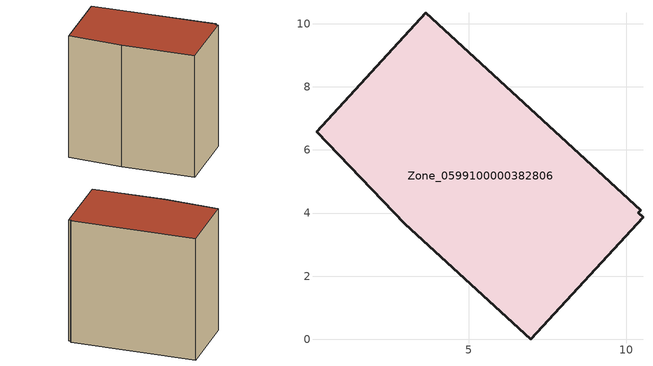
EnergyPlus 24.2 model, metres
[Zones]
Zone_0599100000382806
 floor ground (C_G): 2.97,3.66 0.18,6.58 3.64,10.35 10.45,4.09 10.38,4.01 10.53,3.87 6.97,0 z0
 wall outside (C_F): 6.97,0 10.53,3.87 10.38,4.01 10.45,4.09 3.64,10.35 0.18,6.58 2.97,3.66 6.97,0 z0:9.47
 roof outside (C_R): 2.97,3.66 6.97,0 10.53,3.87 10.38,4.01 10.45,4.09 3.64,10.35 0.18,6.58 z9.47
[BUILDING]
Pand.0599100000382806: North Axis=0; Terrain=City; Loads Convergence Tolerance Value=0.04; Temperature Convergence Tolerance Value=0.4; Solar Distribution=FullExterior; Maximum Number of Warmup Days=25; Minimum Number of Warmup Days=1
[Site:Location]
Rotterdam.The.Hague.AP_ZH_NLD Design_Conditions: Latitude=51.96; Longitude=4.45; Time Zone=1; Elevation=-4.5
[SITE:GROUNDTEMPERATURE:BUILDINGSURFACE]
18, 18, 18, 18, 18, 18, 18, 18, 18, 18, 18, 18
[MATERIAL] Thermal Absorptance=0.9; Solar Absorptance=0.7; Visible Absorptance=0.7
Name | Roughness | Thickness | Conductivity | Density | Specific Heat
G.TC.1992-2005 | MediumSmooth | 0.15 | 0.06 | 540 | 1210
F.TC.1992-2005 | Rough | 0.3 | 0.12 | 1920 | 840
R.TC.1992-2005 | MediumRough | 0.2 | 0.08 | 1500 | 1000
[CONSTRUCTION]
C_G: G.TC.1992-2005
C_F: F.TC.1992-2005
C_R: R.TC.1992-2005
[ZONE]
Zone_0599100000382806: Type=1; Multiplier=1; Ceiling Height=Autocalculate; Volume=Autocalculate; Floor Area=autocalculate; Part of Total Floor Area=Yes
[ZONEINFILTRATION:DESIGNFLOWRATE]
Infil_Zone_0599100000382806: Zone or ZoneList or Space or SpaceList=Zone_0599100000382806; Schedule=AlwaysOn; Design Flow Rate Calculation Method=Flow/Area; Flow Rate per Floor Area=0.0015; Constant Term Coefficient=1; Temperature Term Coefficient=0; Velocity Term Coefficient=0; Velocity Squared Term Coefficient=0
[HVACTEMPLATE:ZONE:IDEALLOADSAIRSYSTEM]
Zone_0599100000382806: Maximum Heating Supply Air Temperature=50; Minimum Cooling Supply Air Temperature=13; Maximum Heating Supply Air Humidity Ratio=0.0156; Minimum Cooling Supply Air Humidity Ratio=0.0077; Heating Limit=NoLimit; Cooling Limit=NoLimit; Dehumidification Control Type=ConstantSensibleHeatRatio; Cooling Sensible Heat Ratio=0.7; Dehumidification Setpoint=60; Humidification Control Type=None; Humidification Setpoint=30; Outdoor Air Method=None; Outdoor Air Flow Rate per Person=0.00944; Outdoor Air Flow Rate per Zone Floor Area=0; Outdoor Air Flow Rate per Zone=0; Demand Controlled Ventilation Type=None; Outdoor Air Economizer Type=NoEconomizer; Heat Recovery Type=None; Sensible Heat Recovery Effectiveness=0.7; Latent Heat Recovery Effectiveness=0.65
[ZONECONTROL:THERMOSTAT]
ThermostatControl_Zone_0599100000382806: Zone or ZoneList=Zone_0599100000382806; Control Type Schedule=DualSetpointControlType; Control 1=Thermostat_Zone_0599100000382806; Temperature Difference Between Cutout And Setpoint=0
[THERMOSTATSETPOINT:DUALSETPOINT]
Thermostat_Zone_0599100000382806: Heating Setpoint Temperature Schedule=HeatingSetpoint_Zone_0599100000382806; Cooling Setpoint Temperature Schedule=CoolingSetpoint_Zone_0599100000382806
[SCHEDULE:COMPACT]
HeatingSetpoint_Zone_0599100000382806: Through: 12/31, For: AllDays, Until: 24:00, 21
CoolingSetpoint_Zone_0599100000382806: Through: 12/31, For: AllDays, Until: 24:00, 24
DualSetpointControlType: Through: 12/31, For: AllDays, Until: 24:00, 4
AlwaysOn: Through: 12/31, For: AllDays, Until: 24:00, 1
